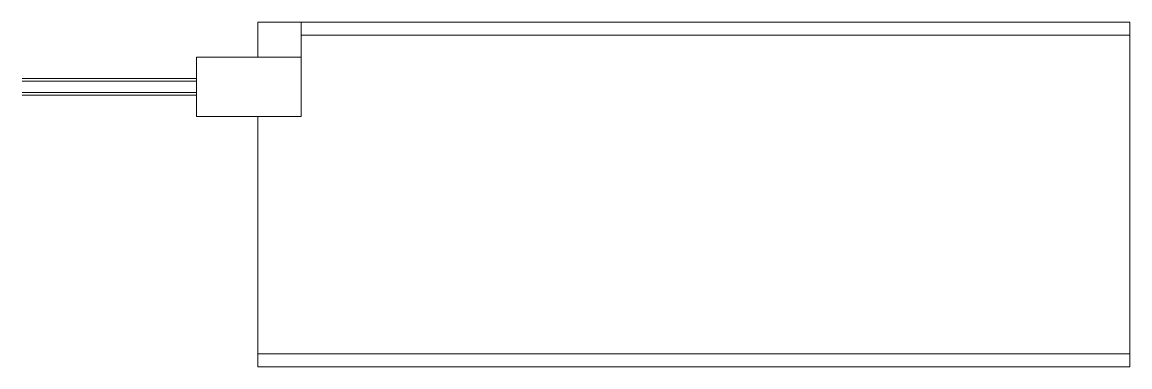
# Model space of a CAD drawing. Header units: millimetres. Extents: x 1828 to 3098, y 3337 to 3732.
import ezdxf

# ---------------------------------------------------------------- set-up
doc = ezdxf.new("R2010")
doc.units = ezdxf.units.MM
doc.layers.add('A-DETL-THIN', color=151, linetype='Continuous', lineweight=18)

msp = doc.modelspace()

# ---------------------------------------------------------------- linework, layer by layer
at = {"layer": 'A-DETL-THIN'}
for p, q in [((2097.7, 3731.8), (3097.7, 3731.8)), ((2097.7, 3691.8), (2097.7, 3731.8)), ((2147.7, 3731.8), (2147.7, 3691.8)), ((3097.7, 3731.8), (3097.7, 3336.8)), ((2147.7, 3716.8), (3097.7, 3716.8)), ((2027.7, 3623.8), (2027.7, 3691.8)), ((2027.7, 3691.8), (2097.7, 3691.8)), ((2147.7, 3691.8), (2097.7, 3691.8)), ((2147.7, 3691.8), (2147.7, 3623.8)), ((2027.7, 3667.3), (1827.7, 3667.3)), ((2027.7, 3664.3), (1827.7, 3664.3)), ((2027.7, 3651.3), (1827.7, 3651.3)), ((2027.7, 3648.3), (1827.7, 3648.3)), ((2097.7, 3623.8), (2027.7, 3623.8)), ((2097.7, 3336.8), (2097.7, 3623.8)), ((2147.7, 3623.8), (2097.7, 3623.8)), ((3097.7, 3351.8), (2097.7, 3351.8)), ((3097.7, 3336.8), (2097.7, 3336.8))]:
    msp.add_line(p, q, dxfattribs=at)

doc.saveas('drawing.dxf')
